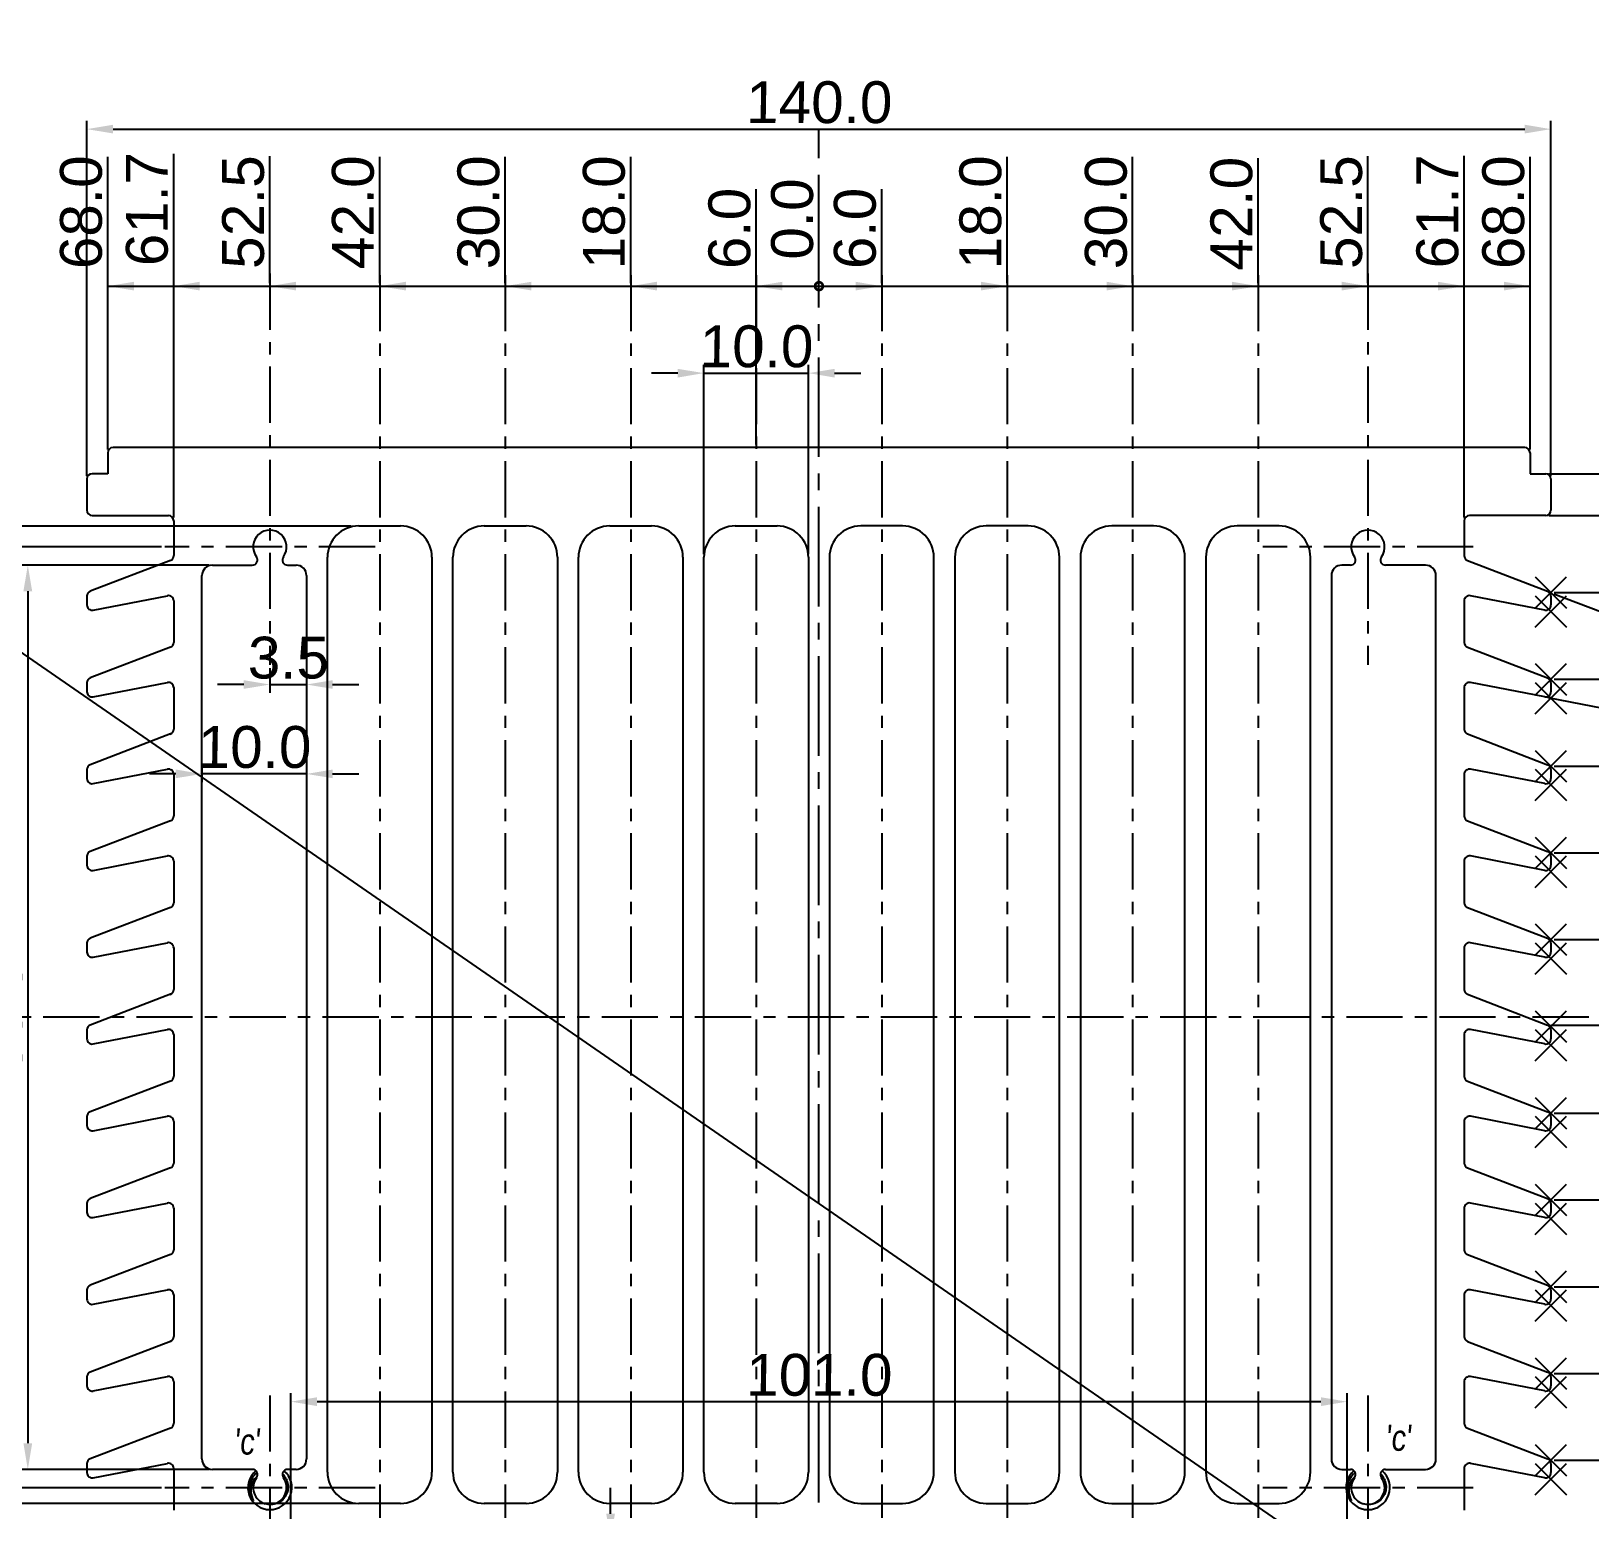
# Model space of a CAD drawing. Extents: x -425 to 6552, y -3049 to 3105.
# Drawn here: x 82.9 to 231.9, y -2956.6 to -2815.1 of the extents above; entities that cross this region are included whole.
import ezdxf
from ezdxf.enums import TextEntityAlignment as Align

# ---------------------------------------------------------------- set-up
doc = ezdxf.new("R2010")
doc.units = 0
doc.header["$PDMODE"] = 3
doc.header["$PDSIZE"] = 1.5
doc.linetypes.add('CENTER', pattern=[17.8, 10.75, -2.35, 2.35, -2.35])
doc.linetypes.add('CENTER2', pattern=[28.575, 19.05, -3.175, 3.175, -3.175])
doc.layers.get('0').update_dxf_attribs({"linetype": 'CONTINUOUS'})
doc.layers.get('DEFPOINTS').update_dxf_attribs({"linetype": 'CONTINUOUS'})
for name, color, linetype in [('3', 112, 'CENTER'), ('CV', 6, 'CONTINUOUS'), ('DIM', 1, 'CONTINUOUS')]:
    doc.layers.add(name, color=color, linetype=linetype)
doc.styles.add('OMI-1', font='arial.ttf', dxfattribs={"oblique": 1})
doc.dimstyles.new('1', dxfattribs={"dimtxt": 4, "dimasz": 2.5, "dimexe": 0.8, "dimexo": 0.3, "dimgap": 0.5, "dimtad": 1, "dimtoh": 1, "dimdec": 1, "dimzin": 0, "dimtxsty": 'OMI-1', "dimcen": 0, "dimclrd": 256, "dimclre": 256, "dimclrt": 256, "dimazin": 3, "dimtfac": 0.8, "dimtdec": 1, "dimtix": 1, "dimtmove": 0, "dimatfit": 3, "dimtolj": 1, "dimtzin": 0})

# ---------------------------------------------------------------- blocks, each defined once
blk = doc.blocks.new('*D6872')
at = {"layer": 'DEFPOINTS', "color": 0}
for p in [(158.21, -2837.42), (158.21, -2838.62), (158.21, -2963.41)]:
    blk.add_point(p, dxfattribs=at)
at = {"layer": 'DIM'}
blk.add_line((158.21, -2838.32), (158.21, -2829.35), dxfattribs=at)
at = {"layer": 'DIM', "insert": (155.67, -2833.13), "char_height": 4, "attachment_point": 5, "rotation": 90, "style": 'OMI-1'}
blk.add_mtext('\\A1;0.0', dxfattribs=at)
blk = doc.blocks.new('*D6898')
at = {"layer": 'DEFPOINTS', "color": 0}
for p in [(228.21, -2824.5), (88.21, -2857.96), (228.21, -2857.96)]:
    blk.add_point(p, dxfattribs=at)
at = {"layer": 'DIM'}
for p, q in [((88.21, -2857.66), (88.21, -2823.7)), ((228.21, -2857.66), (228.21, -2823.7)), ((90.71, -2824.5), (225.71, -2824.5))]:
    blk.add_line(p, q, dxfattribs=at)
for points in [[(90.71, -2824.08), (90.71, -2824.91), (88.21, -2824.5)], [(225.71, -2824.91), (225.71, -2824.08), (228.21, -2824.5)]]:
    blk.add_solid(points, dxfattribs=at)
at = {"layer": 'DIM', "insert": (158.21, -2821.95), "char_height": 4, "attachment_point": 5, "style": 'OMI-1'}
blk.add_mtext('\\A1;140.0', dxfattribs=at)
blk = doc.blocks.new('*D6901')
at = {"layer": 'DEFPOINTS', "color": 0}
for p in [(228.21, -2960.13), (265.82, -2960.13), (158.21, -2965.46)]:
    blk.add_point(p, dxfattribs=at)
at = {"layer": 'DIM'}
blk.add_line((228.51, -2960.13), (273.91, -2960.13), dxfattribs=at)
at = {"layer": 'DIM', "insert": (270.12, -2957.58), "char_height": 4, "attachment_point": 5, "style": 'OMI-1'}
blk.add_mtext('\\A1;5.3', dxfattribs=at)
blk = doc.blocks.new('*D6902')
at = {"layer": 'DEFPOINTS', "color": 0}
for p in [(228.21, -2951.83), (265.82, -2951.83), (158.21, -2965.46)]:
    blk.add_point(p, dxfattribs=at)
at = {"layer": 'DIM'}
blk.add_line((228.51, -2951.83), (277.01, -2951.83), dxfattribs=at)
at = {"layer": 'DIM', "insert": (271.67, -2949.28), "char_height": 4, "attachment_point": 5, "style": 'OMI-1'}
blk.add_mtext('\\A1;13.6', dxfattribs=at)
blk = doc.blocks.new('*D6903')
at = {"layer": 'DEFPOINTS', "color": 0}
for p in [(228.21, -2943.53), (265.82, -2943.53), (158.21, -2965.46)]:
    blk.add_point(p, dxfattribs=at)
at = {"layer": 'DIM'}
blk.add_line((228.51, -2943.53), (277.03, -2943.53), dxfattribs=at)
at = {"layer": 'DIM', "insert": (271.67, -2940.99), "char_height": 4, "attachment_point": 5, "style": 'OMI-1'}
blk.add_mtext('\\A1;21.9', dxfattribs=at)
blk = doc.blocks.new('*D6904')
at = {"layer": 'DEFPOINTS', "color": 0}
for p in [(228.21, -2935.23), (265.82, -2935.23), (158.21, -2965.46)]:
    blk.add_point(p, dxfattribs=at)
at = {"layer": 'DIM'}
blk.add_line((228.51, -2935.23), (276.98, -2935.23), dxfattribs=at)
at = {"layer": 'DIM', "insert": (271.65, -2932.68), "char_height": 4, "attachment_point": 5, "style": 'OMI-1'}
blk.add_mtext('\\A1;30.2', dxfattribs=at)
blk = doc.blocks.new('*D6905')
at = {"layer": 'DEFPOINTS', "color": 0}
for p in [(228.21, -2926.93), (265.82, -2926.93), (158.21, -2965.46)]:
    blk.add_point(p, dxfattribs=at)
at = {"layer": 'DIM'}
blk.add_line((228.51, -2926.93), (277.05, -2926.93), dxfattribs=at)
at = {"layer": 'DIM', "insert": (271.69, -2924.38), "char_height": 4, "attachment_point": 5, "style": 'OMI-1'}
blk.add_mtext('\\A1;38.5', dxfattribs=at)
blk = doc.blocks.new('*D6906')
at = {"layer": 'DEFPOINTS', "color": 0}
for p in [(228.21, -2918.63), (265.82, -2918.63), (158.21, -2965.46)]:
    blk.add_point(p, dxfattribs=at)
at = {"layer": 'DIM'}
blk.add_line((228.51, -2918.63), (277.03, -2918.63), dxfattribs=at)
at = {"layer": 'DIM', "insert": (271.67, -2916.09), "char_height": 4, "attachment_point": 5, "style": 'OMI-1'}
blk.add_mtext('\\A1;46.8', dxfattribs=at)
blk = doc.blocks.new('*D6907')
at = {"layer": 'DEFPOINTS', "color": 0}
for p in [(227.89, -2910.2), (265.82, -2910.2), (158.21, -2965.46)]:
    blk.add_point(p, dxfattribs=at)
at = {"layer": 'DIM'}
blk.add_line((228.19, -2910.2), (277.02, -2910.2), dxfattribs=at)
at = {"layer": 'DIM', "insert": (271.67, -2907.66), "char_height": 4, "attachment_point": 5, "style": 'OMI-1'}
blk.add_mtext('\\A1;55.3', dxfattribs=at)
blk = doc.blocks.new('*D6908')
at = {"layer": 'DEFPOINTS', "color": 0}
for p in [(228.21, -2902.03), (265.82, -2902.03), (158.21, -2965.46)]:
    blk.add_point(p, dxfattribs=at)
at = {"layer": 'DIM'}
blk.add_line((228.51, -2902.03), (277, -2902.03), dxfattribs=at)
at = {"layer": 'DIM', "insert": (271.66, -2899.48), "char_height": 4, "attachment_point": 5, "style": 'OMI-1'}
blk.add_mtext('\\A1;63.4', dxfattribs=at)
blk = doc.blocks.new('*D6909')
at = {"layer": 'DEFPOINTS', "color": 0}
for p in [(265.82, -2892.86), (228.21, -2893.73), (158.21, -2965.46)]:
    blk.add_point(p, dxfattribs=at)
at = {"layer": 'DIM'}
for p, q in [((255.82, -2893.73), (260.82, -2892.86)), ((260.82, -2892.86), (277.02, -2892.86)), ((228.51, -2893.73), (255.82, -2893.73))]:
    blk.add_line(p, q, dxfattribs=at)
at = {"layer": 'DIM', "insert": (271.67, -2890.35), "char_height": 4, "attachment_point": 5, "style": 'OMI-1'}
blk.add_mtext('\\A1;71.7', dxfattribs=at)
blk = doc.blocks.new('*D6910')
at = {"layer": 'DEFPOINTS', "color": 0}
for p in [(228.21, -2885.43), (265.82, -2885.43), (158.21, -2965.46)]:
    blk.add_point(p, dxfattribs=at)
at = {"layer": 'DIM'}
blk.add_line((228.51, -2885.43), (277, -2885.43), dxfattribs=at)
at = {"layer": 'DIM', "insert": (271.66, -2882.89), "char_height": 4, "attachment_point": 5, "style": 'OMI-1'}
blk.add_mtext('\\A1;80.0', dxfattribs=at)
blk = doc.blocks.new('*D6913')
at = {"layer": 'DEFPOINTS', "color": 0}
for p in [(227.71, -2861.46), (265.82, -2861.46), (158.21, -2965.46)]:
    blk.add_point(p, dxfattribs=at)
at = {"layer": 'DIM'}
blk.add_line((228.01, -2861.46), (280.11, -2861.46), dxfattribs=at)
at = {"layer": 'DIM', "insert": (273.22, -2858.92), "char_height": 4, "attachment_point": 5, "style": 'OMI-1'}
blk.add_mtext('\\A1;104.0', dxfattribs=at)
blk = doc.blocks.new('*D6914')
at = {"layer": 'DEFPOINTS', "color": 0}
for p in [(265.82, -2854.89), (227.71, -2857.46), (158.21, -2965.46)]:
    blk.add_point(p, dxfattribs=at)
at = {"layer": 'DIM'}
for p, q in [((255.82, -2857.46), (260.82, -2854.89)), ((260.82, -2854.89), (280.11, -2854.89)), ((228.01, -2857.46), (255.82, -2857.46))]:
    blk.add_line(p, q, dxfattribs=at)
at = {"layer": 'DIM', "insert": (273.22, -2852.35), "char_height": 4, "attachment_point": 5, "style": 'OMI-1'}
blk.add_mtext('\\A1;108.0', dxfattribs=at)
blk = doc.blocks.new('*D6915')
at = {"layer": 'DEFPOINTS', "color": 0}
for p in [(164.21, -2838.32), (164.21, -2839.52), (158.21, -2965.46)]:
    blk.add_point(p, dxfattribs=at)
at = {"layer": 'DIM'}
blk.add_line((164.21, -2839.22), (164.21, -2830.25), dxfattribs=at)
at = {"layer": 'DIM', "insert": (161.67, -2834.03), "char_height": 4, "attachment_point": 5, "rotation": 90, "style": 'OMI-1'}
blk.add_mtext('\\A1;6.0', dxfattribs=at)
blk = doc.blocks.new('*D6916')
at = {"layer": 'DEFPOINTS', "color": 0}
for p in [(176.21, -2838.32), (176.21, -2839.52), (158.21, -2965.46)]:
    blk.add_point(p, dxfattribs=at)
at = {"layer": 'DIM'}
blk.add_line((176.21, -2839.22), (176.21, -2827.14), dxfattribs=at)
at = {"layer": 'DIM', "insert": (173.67, -2832.48), "char_height": 4, "attachment_point": 5, "rotation": 90, "style": 'OMI-1'}
blk.add_mtext('\\A1;18.0', dxfattribs=at)
blk = doc.blocks.new('*D6917')
at = {"layer": 'DEFPOINTS', "color": 0}
for p in [(188.21, -2838.32), (188.21, -2839.52), (158.21, -2965.46)]:
    blk.add_point(p, dxfattribs=at)
at = {"layer": 'DIM'}
blk.add_line((188.21, -2839.22), (188.21, -2827.14), dxfattribs=at)
at = {"layer": 'DIM', "insert": (185.67, -2832.48), "char_height": 4, "attachment_point": 5, "rotation": 90, "style": 'OMI-1'}
blk.add_mtext('\\A1;30.0', dxfattribs=at)
blk = doc.blocks.new('*D6918')
at = {"layer": 'DEFPOINTS', "color": 0}
for p in [(200.21, -2838.46), (200.21, -2839.52), (158.21, -2965.46)]:
    blk.add_point(p, dxfattribs=at)
at = {"layer": 'DIM'}
blk.add_line((200.21, -2839.22), (200.21, -2827.28), dxfattribs=at)
at = {"layer": 'DIM', "insert": (197.67, -2832.62), "char_height": 4, "attachment_point": 5, "rotation": 90, "style": 'OMI-1'}
blk.add_mtext('\\A1;42.0', dxfattribs=at)
blk = doc.blocks.new('*D6919')
at = {"layer": 'DEFPOINTS', "color": 0}
for p in [(210.71, -2838.32), (210.71, -2839.52), (158.21, -2965.46)]:
    blk.add_point(p, dxfattribs=at)
at = {"layer": 'DIM'}
blk.add_line((210.71, -2839.22), (210.71, -2827.09), dxfattribs=at)
at = {"layer": 'DIM', "insert": (208.17, -2832.46), "char_height": 4, "attachment_point": 5, "rotation": 90, "style": 'OMI-1'}
blk.add_mtext('\\A1;52.5', dxfattribs=at)
blk = doc.blocks.new('*D6920')
at = {"layer": 'DEFPOINTS', "color": 0}
for p in [(226.21, -2838.32), (226.21, -2855.46), (158.21, -2965.46)]:
    blk.add_point(p, dxfattribs=at)
at = {"layer": 'DIM'}
blk.add_line((226.21, -2855.16), (226.21, -2827.14), dxfattribs=at)
at = {"layer": 'DIM', "insert": (223.67, -2832.48), "char_height": 4, "attachment_point": 5, "rotation": 90, "style": 'OMI-1'}
blk.add_mtext('\\A1;68.0', dxfattribs=at)
blk = doc.blocks.new('*D6921')
at = {"layer": 'DEFPOINTS', "color": 0}
for p in [(152.21, -2838.32), (152.21, -2854.96), (158.21, -2965.46)]:
    blk.add_point(p, dxfattribs=at)
at = {"layer": 'DIM'}
blk.add_line((152.21, -2854.66), (152.21, -2830.25), dxfattribs=at)
at = {"layer": 'DIM', "insert": (149.67, -2834.03), "char_height": 4, "attachment_point": 5, "rotation": 90, "style": 'OMI-1'}
blk.add_mtext('\\A1;6.0', dxfattribs=at)
blk = doc.blocks.new('*D6922')
at = {"layer": 'DEFPOINTS', "color": 0}
for p in [(140.21, -2838.32), (140.21, -2839.52), (158.21, -2965.46)]:
    blk.add_point(p, dxfattribs=at)
at = {"layer": 'DIM'}
blk.add_line((140.21, -2839.22), (140.21, -2827.14), dxfattribs=at)
at = {"layer": 'DIM', "insert": (137.67, -2832.48), "char_height": 4, "attachment_point": 5, "rotation": 90, "style": 'OMI-1'}
blk.add_mtext('\\A1;18.0', dxfattribs=at)
blk = doc.blocks.new('*D6923')
at = {"layer": 'DEFPOINTS', "color": 0}
for p in [(128.21, -2838.32), (128.21, -2839.52), (158.21, -2965.46)]:
    blk.add_point(p, dxfattribs=at)
at = {"layer": 'DIM'}
blk.add_line((128.21, -2839.22), (128.21, -2827.14), dxfattribs=at)
at = {"layer": 'DIM', "insert": (125.67, -2832.48), "char_height": 4, "attachment_point": 5, "rotation": 90, "style": 'OMI-1'}
blk.add_mtext('\\A1;30.0', dxfattribs=at)
blk = doc.blocks.new('*D6924')
at = {"layer": 'DEFPOINTS', "color": 0}
for p in [(116.21, -2838.32), (116.21, -2839.52), (158.21, -2965.46)]:
    blk.add_point(p, dxfattribs=at)
at = {"layer": 'DIM'}
blk.add_line((116.21, -2839.22), (116.21, -2827.14), dxfattribs=at)
at = {"layer": 'DIM', "insert": (113.67, -2832.48), "char_height": 4, "attachment_point": 5, "rotation": 90, "style": 'OMI-1'}
blk.add_mtext('\\A1;42.0', dxfattribs=at)
blk = doc.blocks.new('*D6925')
at = {"layer": 'DEFPOINTS', "color": 0}
for p in [(105.71, -2838.32), (105.71, -2839.52), (158.21, -2965.46)]:
    blk.add_point(p, dxfattribs=at)
at = {"layer": 'DIM'}
blk.add_line((105.71, -2839.22), (105.71, -2827.09), dxfattribs=at)
at = {"layer": 'DIM', "insert": (103.17, -2832.46), "char_height": 4, "attachment_point": 5, "rotation": 90, "style": 'OMI-1'}
blk.add_mtext('\\A1;52.5', dxfattribs=at)
blk = doc.blocks.new('*D6926')
at = {"layer": 'DEFPOINTS', "color": 0}
for p in [(90.21, -2838.32), (90.21, -2855.46), (158.21, -2965.46)]:
    blk.add_point(p, dxfattribs=at)
at = {"layer": 'DIM'}
blk.add_line((90.21, -2855.16), (90.21, -2827.14), dxfattribs=at)
at = {"layer": 'DIM', "insert": (87.67, -2832.48), "char_height": 4, "attachment_point": 5, "rotation": 90, "style": 'OMI-1'}
blk.add_mtext('\\A1;68.0', dxfattribs=at)
blk = doc.blocks.new('*D6927')
at = {"layer": 'DEFPOINTS', "color": 0}
for p in [(220.23, -2865.76), (227.89, -2868.7), (228.51, -2868.83), (277.01, -2868.83), (244.07, -2872.78)]:
    blk.add_point(p, dxfattribs=at)
at = {"layer": 'DIM'}
blk.add_line((228.49, -2868.94), (244.21, -2874.97), dxfattribs=at)
blk.add_arc((228.21, -2868.83), 16.34, 347.7751, 351.2249, dxfattribs=at)
for points in [[(244.78, -2871.35), (243.95, -2871.29), (244.55, -2868.83)], [(243.78, -2872.17), (244.58, -2872.41), (243.47, -2874.68)]]:
    blk.add_solid(points, dxfattribs=at)
at = {"layer": 'DIM', "insert": (241.79, -2871.34), "char_height": 4, "attachment_point": 5, "rotation": 79.5, "style": 'OMI-1'}
blk.add_mtext('\\A1;21%%d', dxfattribs=at)
blk = doc.blocks.new('*D6928')
at = {"layer": 'DEFPOINTS', "color": 0}
for p in [(220.51, -2877.43), (228.51, -2877.13), (277.02, -2877.13), (227.62, -2878.81), (250.91, -2881.24)]:
    blk.add_point(p, dxfattribs=at)
at = {"layer": 'DIM'}
blk.add_line((227.91, -2878.87), (251.37, -2883.43), dxfattribs=at)
blk.add_arc((218.96, -2877.13), 32.22, 353.4474, 355.5526, dxfattribs=at)
for points in [[(251.49, -2879.64), (250.66, -2879.61), (251.17, -2877.13)], [(250.55, -2880.74), (251.37, -2880.87), (250.58, -2883.27)]]:
    blk.add_solid(points, dxfattribs=at)
at = {"layer": 'DIM', "insert": (248.5, -2879.97), "char_height": 4, "attachment_point": 5, "rotation": 84.5, "style": 'OMI-1'}
blk.add_mtext('\\A1;11%%d', dxfattribs=at)
blk = doc.blocks.new('*D6929')
at = {"layer": 'DEFPOINTS', "color": 0}
for p in [(157.21, -2847.84), (147.21, -2865.46), (157.21, -2865.46)]:
    blk.add_point(p, dxfattribs=at)
at = {"layer": 'DIM'}
for p, q in [((144.71, -2847.84), (142.21, -2847.84)), ((147.21, -2865.16), (147.21, -2847.04)), ((147.21, -2847.84), (157.21, -2847.84)), ((157.21, -2865.16), (157.21, -2847.04)), ((159.71, -2847.84), (162.21, -2847.84))]:
    blk.add_line(p, q, dxfattribs=at)
for points in [[(144.71, -2848.26), (144.71, -2847.43), (147.21, -2847.84)], [(159.71, -2847.43), (159.71, -2848.26), (157.21, -2847.84)]]:
    blk.add_solid(points, dxfattribs=at)
at = {"layer": 'DIM', "insert": (152.21, -2845.3), "char_height": 4, "attachment_point": 5, "style": 'OMI-1'}
blk.add_mtext('\\A1;10.0', dxfattribs=at)
blk = doc.blocks.new('*D6930')
at = {"layer": 'DEFPOINTS', "color": 0}
for p in [(95.65, -2864.46), (75.04, -2954.46), (95.65, -2954.46)]:
    blk.add_point(p, dxfattribs=at)
at = {"layer": 'DIM'}
for p, q in [((95.35, -2864.46), (74.24, -2864.46)), ((75.04, -2866.96), (75.04, -2951.96)), ((95.35, -2954.46), (74.24, -2954.46))]:
    blk.add_line(p, q, dxfattribs=at)
for points in [[(75.46, -2866.96), (74.62, -2866.96), (75.04, -2864.46)], [(74.62, -2951.96), (75.46, -2951.96), (75.04, -2954.46)]]:
    blk.add_solid(points, dxfattribs=at)
at = {"layer": 'DIM', "insert": (72.5, -2909.46), "char_height": 4, "attachment_point": 5, "rotation": 90, "style": 'OMI-1'}
blk.add_mtext('\\A1;90.0', dxfattribs=at)
blk = doc.blocks.new('*D6931')
at = {"layer": 'DEFPOINTS', "color": 0}
for p in [(100.21, -2866.21), (82.56, -2952.71), (100.21, -2952.71)]:
    blk.add_point(p, dxfattribs=at)
at = {"layer": 'DIM'}
for p, q in [((99.91, -2866.21), (81.76, -2866.21)), ((82.56, -2868.71), (82.56, -2950.21)), ((99.91, -2952.71), (81.76, -2952.71))]:
    blk.add_line(p, q, dxfattribs=at)
for points in [[(82.98, -2868.71), (82.14, -2868.71), (82.56, -2866.21)], [(82.14, -2950.21), (82.98, -2950.21), (82.56, -2952.71)]]:
    blk.add_solid(points, dxfattribs=at)
at = {"layer": 'DIM', "insert": (80.02, -2909.46), "char_height": 4, "attachment_point": 5, "rotation": 90, "style": 'OMI-1'}
blk.add_mtext('\\A1;86.5', dxfattribs=at)
blk = doc.blocks.new('*D6932')
at = {"layer": 'DEFPOINTS', "color": 0}
for p in [(113.78, -2862.49), (67.51, -2955.96), (114.21, -2955.96)]:
    blk.add_point(p, dxfattribs=at)
at = {"layer": 'DIM'}
for p, q in [((113.48, -2862.49), (66.71, -2862.49)), ((67.51, -2864.99), (67.51, -2953.46)), ((113.91, -2955.96), (66.71, -2955.96))]:
    blk.add_line(p, q, dxfattribs=at)
for points in [[(67.92, -2864.99), (67.09, -2864.99), (67.51, -2862.49)], [(67.09, -2953.46), (67.92, -2953.46), (67.51, -2955.96)]]:
    blk.add_solid(points, dxfattribs=at)
at = {"layer": 'DIM', "insert": (64.96, -2909.22), "char_height": 4, "attachment_point": 5, "rotation": 90, "style": 'OMI-1'}
blk.add_mtext('\\A1;93.5', dxfattribs=at)
blk = doc.blocks.new('*D6933')
at = {"layer": 'DEFPOINTS', "color": 0}
for p in [(96.51, -2838.05), (96.51, -2861.96), (158.21, -2965.46)]:
    blk.add_point(p, dxfattribs=at)
at = {"layer": 'DIM'}
blk.add_line((96.51, -2861.66), (96.51, -2826.86), dxfattribs=at)
at = {"layer": 'DIM', "insert": (93.97, -2832.2), "char_height": 4, "attachment_point": 5, "rotation": 90, "style": 'OMI-1'}
blk.add_mtext('\\A1;61.7', dxfattribs=at)
blk = doc.blocks.new('*D6934')
at = {"layer": 'DEFPOINTS', "color": 0}
for p in [(219.91, -2838.26), (219.91, -2861.96), (158.21, -2965.46)]:
    blk.add_point(p, dxfattribs=at)
at = {"layer": 'DIM'}
blk.add_line((219.91, -2861.66), (219.91, -2827.06), dxfattribs=at)
at = {"layer": 'DIM', "insert": (217.37, -2832.41), "char_height": 4, "attachment_point": 5, "rotation": 90, "style": 'OMI-1'}
blk.add_mtext('\\A1;61.7', dxfattribs=at)
blk = doc.blocks.new('*D6935')
at = {"layer": 'DEFPOINTS', "color": 0}
for p in [(105.71, -2875.76), (109.21, -2877.63), (109.21, -2877.63)]:
    blk.add_point(p, dxfattribs=at)
at = {"layer": 'DIM'}
for p, q in [((105.71, -2876.06), (105.71, -2878.43)), ((103.21, -2877.63), (100.71, -2877.63)), ((105.71, -2877.63), (109.21, -2877.63)), ((109.21, -2877.93), (109.21, -2878.43)), ((111.71, -2877.63), (114.21, -2877.63))]:
    blk.add_line(p, q, dxfattribs=at)
for points in [[(103.21, -2878.04), (103.21, -2877.21), (105.71, -2877.63)], [(111.71, -2877.21), (111.71, -2878.04), (109.21, -2877.63)]]:
    blk.add_solid(points, dxfattribs=at)
at = {"layer": 'DIM', "insert": (107.46, -2875.08), "char_height": 4, "attachment_point": 5, "style": 'OMI-1'}
blk.add_mtext('\\A1;3.5', dxfattribs=at)
blk = doc.blocks.new('*D6936')
at = {"layer": 'DEFPOINTS', "color": 0}
for p in [(99.21, -2884.92), (109.21, -2884.92), (99.21, -2886.18)]:
    blk.add_point(p, dxfattribs=at)
at = {"layer": 'DIM'}
for p, q in [((99.21, -2885.22), (99.21, -2886.98)), ((109.21, -2885.22), (109.21, -2886.98)), ((96.71, -2886.18), (94.21, -2886.18)), ((109.21, -2886.18), (99.21, -2886.18)), ((111.71, -2886.18), (114.21, -2886.18))]:
    blk.add_line(p, q, dxfattribs=at)
for points in [[(96.71, -2886.59), (96.71, -2885.76), (99.21, -2886.18)], [(111.71, -2885.76), (111.71, -2886.59), (109.21, -2886.18)]]:
    blk.add_solid(points, dxfattribs=at)
at = {"layer": 'DIM', "insert": (104.21, -2883.63), "char_height": 4, "attachment_point": 5, "style": 'OMI-1'}
blk.add_mtext('\\A1;10.0', dxfattribs=at)
blk = doc.blocks.new('*D6939')
at = {"layer": 'DEFPOINTS', "color": 0}
for p in [(208.71, -2946.23), (107.72, -2959.87), (208.71, -2960.81)]:
    blk.add_point(p, dxfattribs=at)
at = {"layer": 'DIM'}
for p, q in [((107.72, -2959.57), (107.72, -2945.43)), ((110.22, -2946.23), (206.21, -2946.23)), ((208.71, -2960.51), (208.71, -2945.43))]:
    blk.add_line(p, q, dxfattribs=at)
for points in [[(110.22, -2945.81), (110.22, -2946.65), (107.72, -2946.23)], [(206.21, -2946.65), (206.21, -2945.81), (208.71, -2946.23)]]:
    blk.add_solid(points, dxfattribs=at)
at = {"layer": 'DIM', "insert": (158.22, -2943.69), "char_height": 4, "attachment_point": 5, "style": 'OMI-1'}
blk.add_mtext('\\A1;101.0', dxfattribs=at)
blk = doc.blocks.new('*D6940')
at = {"layer": 'DEFPOINTS', "color": 0}
for p in [(137.84, -2959.46), (137.84, -2965.46), (138.29, -2965.46)]:
    blk.add_point(p, dxfattribs=at)
at = {"layer": 'DIM'}
for p, q in [((138.29, -2956.96), (138.29, -2954.46)), ((138.14, -2959.46), (139.09, -2959.46)), ((138.29, -2959.46), (138.29, -2965.46)), ((138.14, -2965.46), (139.09, -2965.46)), ((138.29, -2967.96), (138.29, -2970.46))]:
    blk.add_line(p, q, dxfattribs=at)
for points in [[(137.87, -2956.96), (138.7, -2956.96), (138.29, -2959.46)], [(138.7, -2967.96), (137.87, -2967.96), (138.29, -2965.46)]]:
    blk.add_solid(points, dxfattribs=at)
at = {"layer": 'DIM', "insert": (135.74, -2962.46), "char_height": 4, "attachment_point": 5, "rotation": 90, "style": 'OMI-1'}
blk.add_mtext('\\A1;6.0', dxfattribs=at)

msp = doc.modelspace()

# ---------------------------------------------------------------- linework, layer by layer
at = {"color": 7, "linetype": 'CONTINUOUS'}
for p, q in [((90.21, -2855.46), (90.21, -2857.46)), ((225.71, -2854.96), (90.71, -2854.96)), ((226.21, -2855.46), (226.21, -2857.46)), ((88.21, -2857.96), (88.21, -2860.96)), ((90.21, -2857.46), (88.71, -2857.46)), ((226.21, -2857.46), (227.71, -2857.46)), ((228.21, -2857.96), (228.21, -2860.96)), ((88.71, -2861.46), (96.01, -2861.46)), ((227.71, -2861.46), (220.41, -2861.46)), ((96.51, -2861.96), (96.51, -2865.3)), ((114.21, -2862.46), (118.21, -2862.46)), ((126.21, -2862.46), (130.21, -2862.46)), ((138.21, -2862.46), (142.21, -2862.46)), ((150.21, -2862.46), (154.21, -2862.46)), ((166.21, -2862.46), (162.21, -2862.46)), ((178.21, -2862.46), (174.21, -2862.46)), ((190.21, -2862.46), (186.21, -2862.46)), ((202.21, -2862.46), (198.21, -2862.46)), ((219.91, -2861.96), (219.91, -2865.3)), ((96.19, -2865.76), (88.53, -2868.7)), ((111.21, -2952.96), (111.21, -2865.46)), ((121.21, -2865.46), (121.21, -2952.96)), ((123.21, -2952.96), (123.21, -2865.46)), ((133.21, -2865.46), (133.21, -2952.96)), ((135.21, -2952.96), (135.21, -2865.46)), ((145.21, -2865.46), (145.21, -2952.96)), ((147.21, -2952.96), (147.21, -2865.46)), ((157.21, -2865.46), (157.21, -2952.96)), ((159.21, -2865.46), (159.21, -2952.96)), ((169.21, -2952.96), (169.21, -2865.46)), ((171.21, -2865.46), (171.21, -2952.96)), ((181.21, -2952.96), (181.21, -2865.46)), ((183.21, -2865.46), (183.21, -2952.96)), ((193.21, -2952.96), (193.21, -2865.46)), ((195.21, -2865.46), (195.21, -2952.96)), ((205.21, -2952.96), (205.21, -2865.46)), ((220.23, -2865.76), (227.89, -2868.7)), ((99.21, -2951.71), (99.21, -2867.21)), ((100.21, -2866.21), (104.03, -2866.21)), ((107.4, -2866.21), (108.21, -2866.21)), ((109.21, -2867.21), (109.21, -2951.71)), ((207.21, -2867.21), (207.21, -2951.71)), ((209.03, -2866.21), (208.21, -2866.21)), ((216.21, -2866.21), (212.4, -2866.21)), ((217.21, -2951.71), (217.21, -2867.21)), ((88.21, -2869.17), (88.21, -2870.02)), ((88.81, -2870.51), (95.92, -2869.13)), ((96.51, -2869.62), (96.51, -2873.6)), ((219.91, -2869.62), (219.91, -2873.6)), ((227.62, -2870.51), (220.51, -2869.13)), ((228.21, -2869.17), (228.21, -2870.02)), ((96.19, -2874.06), (88.53, -2877)), ((220.23, -2874.06), (227.89, -2877)), ((88.21, -2877.47), (88.21, -2878.32)), ((88.81, -2878.81), (95.92, -2877.43)), ((96.51, -2877.92), (96.51, -2881.9)), ((219.91, -2877.92), (219.91, -2881.9)), ((227.62, -2878.81), (220.51, -2877.43)), ((228.21, -2877.47), (228.21, -2878.32)), ((96.19, -2882.36), (88.53, -2885.3)), ((220.23, -2882.36), (227.89, -2885.3)), ((88.21, -2885.77), (88.21, -2886.62)), ((88.81, -2887.11), (95.92, -2885.73)), ((96.51, -2886.22), (96.51, -2890.2)), ((219.91, -2886.22), (219.91, -2890.2)), ((227.62, -2887.11), (220.51, -2885.73)), ((228.21, -2885.77), (228.21, -2886.62)), ((96.19, -2890.66), (88.53, -2893.6)), ((220.23, -2890.66), (227.89, -2893.6)), ((88.21, -2894.07), (88.21, -2894.92)), ((88.81, -2895.41), (95.92, -2894.03)), ((227.62, -2895.41), (220.51, -2894.03)), ((228.21, -2894.07), (228.21, -2894.92)), ((96.51, -2894.52), (96.51, -2898.5)), ((219.91, -2894.52), (219.91, -2898.5)), ((96.19, -2898.96), (88.53, -2901.9)), ((220.23, -2898.96), (227.89, -2901.9)), ((88.21, -2902.37), (88.21, -2903.22)), ((88.81, -2903.71), (95.92, -2902.33)), ((96.51, -2902.82), (96.51, -2906.8)), ((219.91, -2902.82), (219.91, -2906.8)), ((227.62, -2903.71), (220.51, -2902.33)), ((228.21, -2902.37), (228.21, -2903.22)), ((96.19, -2907.26), (88.53, -2910.2)), ((220.23, -2907.26), (227.89, -2910.2)), ((88.21, -2910.67), (88.21, -2911.52)), ((88.81, -2912.01), (95.92, -2910.63)), ((227.62, -2912.01), (220.51, -2910.63)), ((228.21, -2910.67), (228.21, -2911.52)), ((96.51, -2911.12), (96.51, -2915.1)), ((219.91, -2911.12), (219.91, -2915.1)), ((96.19, -2915.56), (88.53, -2918.5)), ((220.23, -2915.56), (227.89, -2918.5)), ((88.21, -2918.97), (88.21, -2919.82)), ((88.81, -2920.31), (95.92, -2918.93)), ((96.51, -2919.42), (96.51, -2923.4)), ((219.91, -2919.42), (219.91, -2923.4)), ((227.62, -2920.31), (220.51, -2918.93)), ((228.21, -2918.97), (228.21, -2919.82)), ((96.19, -2923.86), (88.53, -2926.8)), ((220.23, -2923.86), (227.89, -2926.8)), ((88.21, -2927.27), (88.21, -2928.12)), ((88.81, -2928.61), (95.92, -2927.23)), ((96.51, -2927.72), (96.51, -2931.7)), ((219.91, -2927.72), (219.91, -2931.7)), ((227.62, -2928.61), (220.51, -2927.23)), ((228.21, -2927.27), (228.21, -2928.12)), ((96.19, -2932.16), (88.53, -2935.1)), ((220.23, -2932.16), (227.89, -2935.1)), ((88.21, -2935.57), (88.21, -2936.42)), ((88.81, -2936.91), (95.92, -2935.53)), ((96.51, -2936.02), (96.51, -2940)), ((219.91, -2936.02), (219.91, -2940)), ((227.62, -2936.91), (220.51, -2935.53)), ((228.21, -2935.57), (228.21, -2936.42)), ((96.19, -2940.46), (88.53, -2943.4)), ((220.23, -2940.46), (227.89, -2943.4)), ((88.21, -2943.87), (88.21, -2944.72)), ((88.81, -2945.21), (95.92, -2943.83)), ((96.51, -2944.32), (96.51, -2948.3)), ((219.91, -2944.32), (219.91, -2948.3)), ((227.62, -2945.21), (220.51, -2943.83)), ((228.21, -2943.87), (228.21, -2944.72)), ((96.19, -2948.76), (88.53, -2951.7)), ((220.23, -2948.76), (227.89, -2951.7)), ((88.21, -2952.17), (88.21, -2953.02)), ((88.81, -2953.51), (95.92, -2952.13)), ((227.62, -2953.51), (220.51, -2952.13)), ((228.21, -2952.17), (228.21, -2953.02)), ((96.51, -2952.62), (96.51, -2956.6)), ((104.03, -2952.71), (100.21, -2952.71)), ((108.21, -2952.71), (107.4, -2952.71)), ((208.21, -2952.71), (209.03, -2952.71)), ((212.4, -2952.71), (216.21, -2952.71)), ((219.91, -2952.62), (219.91, -2956.6)), ((118.21, -2955.96), (114.21, -2955.96)), ((130.21, -2955.96), (126.21, -2955.96)), ((142.21, -2955.96), (138.21, -2955.96)), ((154.21, -2955.96), (150.21, -2955.96)), ((162.21, -2955.96), (166.21, -2955.96)), ((174.21, -2955.96), (178.21, -2955.96)), ((186.21, -2955.96), (190.21, -2955.96)), ((198.21, -2955.96), (202.21, -2955.96))]:
    msp.add_line(p, q, dxfattribs=at)
for centre, radius, start, end in [((90.71, -2855.46), 0.5, 90, 180), ((225.71, -2855.46), 0.5, 0, 90), ((88.71, -2857.96), 0.5, 90, 180), ((227.71, -2857.96), 0.5, 0, 90), ((88.71, -2860.96), 0.5, 180, 270), ((96.01, -2861.96), 0.5, 0, 90), ((220.41, -2861.96), 0.5, 90, 180), ((227.71, -2860.96), 0.5, 270, 0), ((105.71, -2864.46), 1.6, 323.4704, 216.5296), ((114.21, -2865.46), 3, 90, 180), ((118.21, -2865.46), 3, 0, 90), ((126.21, -2865.46), 3, 90, 180), ((130.21, -2865.46), 3, 0, 90), ((138.21, -2865.46), 3, 90, 180), ((142.21, -2865.46), 3, 0, 90), ((150.21, -2865.46), 3, 90, 180), ((154.21, -2865.46), 3, 0, 90), ((162.21, -2865.46), 3, 90, 180), ((166.21, -2865.46), 3, 0, 90), ((174.21, -2865.46), 3, 90, 180), ((178.21, -2865.46), 3, 0, 90), ((186.21, -2865.46), 3, 90, 180), ((190.21, -2865.46), 3, 0, 90), ((198.21, -2865.46), 3, 90, 180), ((202.21, -2865.46), 3, 0, 90), ((210.71, -2864.46), 1.6, 323.4704, 216.5296), ((96.01, -2865.3), 0.5, 291, 0), ((104.03, -2865.71), 0.5, 270, 36.5296), ((107.4, -2865.71), 0.5, 143.4704, 270), ((209.03, -2865.71), 0.5, 270, 36.5296), ((212.4, -2865.71), 0.5, 143.4704, 270), ((220.41, -2865.3), 0.5, 180, 249), ((100.21, -2867.21), 1, 90, 180), ((108.21, -2867.21), 1, 0, 90), ((208.21, -2867.21), 1, 90, 180), ((216.21, -2867.21), 1, 0, 90), ((88.71, -2869.17), 0.5, 111, 180), ((227.71, -2869.17), 0.5, 0, 69), ((88.71, -2870.02), 0.5, 180, 281), ((96.01, -2869.62), 0.5, 0, 101), ((220.41, -2869.62), 0.5, 79, 180), ((227.71, -2870.02), 0.5, 259, 0), ((96.01, -2873.6), 0.5, 291, 0), ((220.41, -2873.6), 0.5, 180, 249), ((88.71, -2877.47), 0.5, 111, 180), ((96.01, -2877.92), 0.5, 0, 101), ((220.41, -2877.92), 0.5, 79, 180), ((227.71, -2877.47), 0.5, 0, 69), ((88.71, -2878.32), 0.5, 180, 281), ((227.71, -2878.32), 0.5, 259, 0), ((96.01, -2881.9), 0.5, 291, 0), ((220.41, -2881.9), 0.5, 180, 249), ((88.71, -2885.77), 0.5, 111, 180), ((227.71, -2885.77), 0.5, 0, 69), ((88.71, -2886.62), 0.5, 180, 281), ((96.01, -2886.22), 0.5, 0, 101), ((220.41, -2886.22), 0.5, 79, 180), ((227.71, -2886.62), 0.5, 259, 0), ((96.01, -2890.2), 0.5, 291, 0), ((220.41, -2890.2), 0.5, 180, 249), ((88.71, -2894.07), 0.5, 111, 180), ((96.01, -2894.52), 0.5, 0, 101), ((220.41, -2894.52), 0.5, 79, 180), ((227.71, -2894.07), 0.5, 0, 69), ((88.71, -2894.92), 0.5, 180, 281), ((227.71, -2894.92), 0.5, 259, 0), ((96.01, -2898.5), 0.5, 291, 0), ((220.41, -2898.5), 0.5, 180, 249), ((88.71, -2902.37), 0.5, 111, 180), ((88.71, -2903.22), 0.5, 180, 281), ((96.01, -2902.82), 0.5, 0, 101), ((220.41, -2902.82), 0.5, 79, 180), ((227.71, -2903.22), 0.5, 259, 0), ((227.71, -2902.37), 0.5, 0, 69), ((96.01, -2906.8), 0.5, 291, 0), ((220.41, -2906.8), 0.5, 180, 249), ((88.71, -2910.67), 0.5, 111, 180), ((96.01, -2911.12), 0.5, 0, 101), ((220.41, -2911.12), 0.5, 79, 180), ((227.71, -2910.67), 0.5, 0, 69), ((88.71, -2911.52), 0.5, 180, 281), ((227.71, -2911.52), 0.5, 259, 0), ((96.01, -2915.1), 0.5, 291, 0), ((220.41, -2915.1), 0.5, 180, 249), ((88.71, -2918.97), 0.5, 111, 180), ((96.01, -2919.42), 0.5, 0, 101), ((220.41, -2919.42), 0.5, 79, 180), ((227.71, -2918.97), 0.5, 0, 69), ((88.71, -2919.82), 0.5, 180, 281), ((227.71, -2919.82), 0.5, 259, 0), ((96.01, -2923.4), 0.5, 291, 0), ((220.41, -2923.4), 0.5, 180, 249), ((88.71, -2927.27), 0.5, 111, 180), ((227.71, -2927.27), 0.5, 0, 69), ((88.71, -2928.12), 0.5, 180, 281), ((96.01, -2927.72), 0.5, 0, 101), ((220.41, -2927.72), 0.5, 79, 180), ((227.71, -2928.12), 0.5, 259, 0), ((96.01, -2931.7), 0.5, 291, 0), ((220.41, -2931.7), 0.5, 180, 249), ((88.71, -2935.57), 0.5, 111, 180), ((96.01, -2936.02), 0.5, 0, 101), ((220.41, -2936.02), 0.5, 79, 180), ((227.71, -2935.57), 0.5, 0, 69), ((88.71, -2936.42), 0.5, 180, 281), ((227.71, -2936.42), 0.5, 259, 0), ((96.01, -2940), 0.5, 291, 0), ((220.41, -2940), 0.5, 180, 249), ((88.71, -2943.87), 0.5, 111, 180), ((227.71, -2943.87), 0.5, 0, 69), ((88.71, -2944.72), 0.5, 180, 281), ((96.01, -2944.32), 0.5, 0, 101), ((220.41, -2944.32), 0.5, 79, 180), ((227.71, -2944.72), 0.5, 259, 0), ((96.01, -2948.3), 0.5, 291, 0), ((220.41, -2948.3), 0.5, 180, 249), ((88.71, -2952.17), 0.5, 111, 180), ((96.01, -2952.62), 0.5, 0, 101), ((100.21, -2951.71), 1, 180, 270), ((108.21, -2951.71), 1, 270, 0), ((208.21, -2951.71), 1, 180, 270), ((216.21, -2951.71), 1, 270, 0), ((220.41, -2952.62), 0.5, 79, 180), ((227.71, -2952.17), 0.5, 0, 69), ((88.71, -2953.02), 0.5, 180, 281), ((105.71, -2954.46), 2.1, 129.7961, 50.2039), ((105.68, -2954.52), 1.92, 134.1912, 169.6586), ((105.58, -2954.69), 1.71, 142.9204, 156.7955), ((104.03, -2953.21), 0.5, 323.4704, 90), ((105.71, -2954.46), 1.6, 143.4704, 254.0879), ((105.66, -2954.5), 1.89, 128.2546, 134.1746), ((105.71, -2954.46), 1.6, 276.7105, 36.5296), ((107.4, -2953.21), 0.5, 90, 216.5296), ((105.66, -2954.41), 1.79, 26.9927, 45.8269), ((114.21, -2952.96), 3, 180, 270), ((118.21, -2952.96), 3, 270, 0), ((126.21, -2952.96), 3, 180, 270), ((130.21, -2952.96), 3, 270, 0), ((138.21, -2952.96), 3, 180, 270), ((142.21, -2952.96), 3, 270, 0), ((150.21, -2952.96), 3, 180, 270), ((154.21, -2952.96), 3, 270, 0), ((162.21, -2952.96), 3, 180, 270), ((166.21, -2952.96), 3, 270, 0), ((174.21, -2952.96), 3, 180, 270), ((178.21, -2952.96), 3, 270, 0), ((186.21, -2952.96), 3, 180, 270), ((190.21, -2952.96), 3, 270, 0), ((198.21, -2952.96), 3, 180, 270), ((202.21, -2952.96), 3, 270, 0), ((210.71, -2954.46), 2.1, 129.7961, 50.2039), ((210.68, -2954.52), 1.92, 134.1912, 169.6586), ((210.58, -2954.69), 1.71, 142.9204, 156.7955), ((209.03, -2953.21), 0.5, 323.4704, 90), ((210.71, -2954.46), 1.6, 143.4704, 254.0879), ((210.66, -2954.5), 1.89, 128.2546, 134.1746), ((210.71, -2954.46), 1.6, 276.6348, 36.5296), ((212.4, -2953.21), 0.5, 90, 216.5296), ((210.66, -2954.41), 1.79, 26.9927, 45.8269), ((227.71, -2953.02), 0.5, 259, 0)]:
    msp.add_arc(centre, radius, start, end, dxfattribs=at)
for points, knots in [([(104.02, -2954.01), (103.9, -2954.28), (103.81, -2954.88), (104, -2955.46), (104.15, -2955.71)], [0, 0, 0, 0, 0.499297, 1, 1, 1, 1]), ([(209.02, -2954.01), (208.9, -2954.28), (208.81, -2954.88), (209, -2955.46), (209.15, -2955.71)], [0, 0, 0, 0, 0.499297, 1, 1, 1, 1]), ([(104.15, -2955.71), (103.99, -2955.49), (103.76, -2954.99), (103.74, -2954.44), (103.79, -2954.18)], [0, 0, 0, 0, 0.500125, 1, 1, 1, 1]), ([(107.41, -2954.73), (107.36, -2955), (107.11, -2955.53), (106.62, -2955.88), (106.36, -2955.97)], [0, 0, 0, 0, 0.50011, 1, 1, 1, 1]), ([(209.15, -2955.71), (208.99, -2955.49), (208.76, -2954.99), (208.74, -2954.44), (208.79, -2954.18)], [0, 0, 0, 0, 0.500125, 1, 1, 1, 1]), ([(212.41, -2954.73), (212.36, -2955), (212.11, -2955.53), (211.62, -2955.88), (211.36, -2955.97)], [0, 0, 0, 0, 0.50011, 1, 1, 1, 1]), ([(106.36, -2955.97), (106.19, -2956.04), (105.82, -2956.11), (105.45, -2956.06), (105.27, -2956)], [0, 0, 0, 0, 0.500056, 1, 1, 1, 1]), ([(211.36, -2955.97), (211.19, -2956.04), (210.82, -2956.11), (210.45, -2956.06), (210.27, -2956)], [0, 0, 0, 0, 0.500056, 1, 1, 1, 1])]:
    msp.add_open_spline(points, degree=3, knots=knots, dxfattribs=at)
for points in [[(104.5, -2953.37), (104.4, -2953.46), (104.3, -2953.55), (104.22, -2953.66)], [(107.26, -2953.6), (107.34, -2953.77), (107.4, -2953.96), (107.43, -2954.15)], [(209.5, -2953.37), (209.4, -2953.46), (209.3, -2953.55), (209.22, -2953.66)], [(212.26, -2953.6), (212.34, -2953.77), (212.4, -2953.96), (212.43, -2954.15)], [(107.43, -2954.15), (107.46, -2954.34), (107.45, -2954.54), (107.41, -2954.73)], [(212.43, -2954.15), (212.46, -2954.34), (212.45, -2954.54), (212.41, -2954.73)]]:
    msp.add_open_spline(points, degree=3, dxfattribs=at)
at = {"layer": '3', "linetype": 'CENTER2', "ltscale": 0.5}
msp.add_line((158.21, -2984.45), (158.21, -2824.5), dxfattribs=at)
at = {"layer": '3', "linetype": 'CENTER', "ltscale": 0.5}
for p, q in [((105.71, -2838.32), (105.71, -2875.76)), ((116.21, -2838.46), (116.21, -2957.35)), ((128.21, -2838.46), (128.21, -2957.35)), ((140.21, -2838.46), (140.21, -2957.35)), ((152.21, -2838.46), (152.21, -2957.35)), ((164.21, -2838.46), (164.21, -2957.35)), ((176.21, -2838.46), (176.21, -2957.35)), ((188.21, -2838.46), (188.21, -2957.35)), ((200.21, -2838.46), (200.21, -2957.35)), ((210.71, -2838.32), (210.71, -2875.76)), ((115.78, -2864.46), (95.65, -2864.46)), ((220.78, -2864.46), (200.65, -2864.46)), ((231.82, -2909.46), (57.56, -2909.46)), ((105.71, -2945.63), (105.71, -2965.76)), ((210.71, -2945.63), (210.71, -2965.76)), ((115.78, -2954.46), (95.65, -2954.46)), ((220.78, -2954.46), (200.65, -2954.46))]:
    msp.add_line(p, q, dxfattribs=at)
for p in [(228.21, -2868.83), (228.21, -2870.63), (228.21, -2877.13), (228.21, -2878.93), (228.21, -2885.43), (228.21, -2887.23), (228.21, -2893.73), (228.21, -2895.53), (228.21, -2902.03), (228.21, -2903.83), (228.21, -2910.33), (228.21, -2912.13), (228.21, -2918.63), (228.21, -2920.43), (228.21, -2926.93), (228.21, -2928.73), (228.21, -2935.23), (228.21, -2937.03), (228.21, -2943.53), (228.21, -2945.33), (228.21, -2951.83), (228.21, -2953.63)]:
    msp.add_point(p, dxfattribs=at)
at = {"layer": 'DIM'}
for p, q in [((-247.15, -2647.22), (302.85, -3027.22)), ((90.21, -2839.52), (226.21, -2839.52)), ((228.51, -2868.83), (277.01, -2868.83)), ((228.51, -2877.13), (277.02, -2877.13))]:
    msp.add_line(p, q, dxfattribs=at)
at = {"layer": 'DIM', "const_width": 0.25}
msp.add_lwpolyline([(157.84, -2839.52, 1), (158.59, -2839.52, 1)], format="xyb", close=True, dxfattribs=at)
at = {"layer": 'DIM'}
for points in [[(92.71, -2839.1), (92.71, -2839.93), (90.21, -2839.52)], [(99.01, -2839.1), (99.01, -2839.93), (96.51, -2839.52)], [(108.21, -2839.1), (108.21, -2839.93), (105.71, -2839.52)], [(118.71, -2839.1), (118.71, -2839.93), (116.21, -2839.52)], [(130.71, -2839.1), (130.71, -2839.93), (128.21, -2839.52)], [(142.71, -2839.1), (142.71, -2839.93), (140.21, -2839.52)], [(154.71, -2839.1), (154.71, -2839.93), (152.21, -2839.52)], [(161.71, -2839.93), (161.71, -2839.1), (164.21, -2839.52)], [(173.71, -2839.93), (173.71, -2839.1), (176.21, -2839.52)], [(185.71, -2839.93), (185.71, -2839.1), (188.21, -2839.52)], [(197.71, -2839.93), (197.71, -2839.1), (200.21, -2839.52)], [(208.21, -2839.93), (208.21, -2839.1), (210.71, -2839.52)], [(217.41, -2839.93), (217.41, -2839.1), (219.91, -2839.52)], [(223.71, -2839.93), (223.71, -2839.1), (226.21, -2839.52)]]:
    msp.add_solid(points, dxfattribs=at)

# ---------------------------------------------------------------- texts
at = {"layer": 'CV', "color": 6, "style": 'OMI-1', "oblique": 5, "width": 0.8}
for p in [(103.48, -2950.06), (213.58, -2949.7)]:
    msp.add_text("'c'", height=2.5, dxfattribs=at).set_placement(p, align=Align.MIDDLE)

# ---------------------------------------------------------------- dimensions: what is measured, and where the dimension line sits
at = {"layer": 'DIM'}
dim = msp.add_linear_dim(base=(228.21, -2824.5), p1=(88.21, -2857.96), p2=(228.21, -2857.96), dimstyle='1', dxfattribs=at)
dim.commit()
dim.dimension.update_dxf_attribs({"geometry": '*D6898', "text_midpoint": (158.21, -2824.5), "dimtype": 160})
for feature_location, offset, dtype, origin, picture, middle in [((90.21, -2855.46), (0, 17.14), 1, (158.21, -2965.46), '*D6926', (87.67, -2832.48)), ((96.51, -2861.96), (0, 23.91), 1, (158.21, -2965.46), '*D6933', (93.97, -2832.2)), ((105.71, -2839.52), (0, 1.2), 1, (158.21, -2965.46), '*D6925', (103.17, -2832.46)), ((116.21, -2839.52), (0, 1.2), 1, (158.21, -2965.46), '*D6924', (113.67, -2832.48)), ((128.21, -2839.52), (0, 1.2), 1, (158.21, -2965.46), '*D6923', (125.67, -2832.48)), ((140.21, -2839.52), (0, 1.2), 1, (158.21, -2965.46), '*D6922', (137.67, -2832.48)), ((219.91, -2861.96), (0, 23.7), 1, (158.21, -2965.46), '*D6934', (217.37, -2832.41)), ((210.71, -2839.52), (0, 1.2), 1, (158.21, -2965.46), '*D6919', (208.17, -2832.46)), ((176.21, -2839.52), (0, 1.2), 1, (158.21, -2965.46), '*D6916', (173.67, -2832.48)), ((188.21, -2839.52), (0, 1.2), 1, (158.21, -2965.46), '*D6917', (185.67, -2832.48)), ((226.21, -2855.46), (0, 17.14), 1, (158.21, -2965.46), '*D6920', (223.67, -2832.48)), ((200.21, -2839.52), (0, 1.05), 1, (158.21, -2965.46), '*D6918', (197.67, -2832.62)), ((152.21, -2854.96), (0, 16.64), 1, (158.21, -2965.46), '*D6921', (149.67, -2834.03)), ((158.21333461, -2838.6181154), (0, 1.2), 1, (158.21333461, -2963.41362861), '*D6872', (155.67104266, -2833.132126)), ((164.21, -2839.52), (0, 1.2), 1, (158.21, -2965.46), '*D6915', (161.67, -2834.03)), ((227.71, -2857.46), (38.11, 2.57), 0, (158.21, -2965.46), '*D6914', (273.22, -2852.35)), ((227.71, -2861.46), (38.11, 0), 0, (158.21, -2965.46), '*D6913', (273.22, -2858.92)), ((228.21, -2885.43), (37.61, 0), 0, (158.21, -2965.46), '*D6910', (271.66, -2882.89)), ((228.21, -2893.73), (37.61, 0.87), 0, (158.21, -2965.46), '*D6909', (271.67, -2890.35)), ((228.21, -2902.03), (37.61, 0), 0, (158.21, -2965.46), '*D6908', (271.66, -2899.48)), ((227.89, -2910.2), (37.93, 0), 0, (158.21, -2965.46), '*D6907', (271.67, -2907.66)), ((228.21, -2918.63), (37.61, 0), 0, (158.21, -2965.46), '*D6906', (271.67, -2916.09)), ((228.21, -2926.93), (37.61, 0), 0, (158.21, -2965.46), '*D6905', (271.69, -2924.38)), ((228.21, -2935.23), (37.61, 0), 0, (158.21, -2965.46), '*D6904', (271.65, -2932.68)), ((228.21, -2943.53), (37.61, 0), 0, (158.21, -2965.46), '*D6903', (271.67, -2940.99)), ((228.21, -2951.83), (37.61, 0), 0, (158.21, -2965.46), '*D6902', (271.67, -2949.28)), ((228.21, -2960.13), (37.61, 0), 0, (158.21, -2965.46), '*D6901', (270.12, -2957.58))]:
    dim = msp.add_ordinate_dim(feature_location=feature_location, offset=offset, dtype=dtype, origin=origin, dimstyle='1', dxfattribs=at)
    dim.commit()
    dim.dimension.update_dxf_attribs({"geometry": picture, "text_midpoint": middle})
for base, p1, p2, picture, middle in [((157.21, -2847.84), (147.21, -2865.46), (157.21, -2865.46), '*D6929', (152.21, -2845.3)), ((109.21, -2877.63), (105.71, -2875.76), (109.21, -2877.63), '*D6935', (107.46, -2875.08)), ((99.21, -2886.18), (109.21, -2884.92), (99.21, -2884.92), '*D6936', (104.21, -2883.63)), ((208.71, -2946.23), (107.72, -2959.87), (208.71, -2960.81), '*D6939', (158.22, -2943.69))]:
    dim = msp.add_linear_dim(base=base, p1=p1, p2=p2, dimstyle='1', dxfattribs=at)
    dim.commit()
    dim.dimension.update_dxf_attribs({"geometry": picture, "text_midpoint": middle})
for base, p1, p2, picture, middle in [((67.51, -2955.96), (113.78, -2862.49), (114.21, -2955.96), '*D6932', (64.96, -2909.22)), ((75.04, -2954.46), (95.65, -2864.46), (95.65, -2954.46), '*D6930', (72.5, -2909.46)), ((82.56, -2952.71), (100.21, -2866.21), (100.21, -2952.71), '*D6931', (80.02, -2909.46)), ((138.29, -2965.46), (137.84, -2959.46), (137.84, -2965.46), '*D6940', (135.74, -2962.46))]:
    dim = msp.add_linear_dim(base=base, p1=p1, p2=p2, angle=90, dimstyle='1', dxfattribs=at)
    dim.commit()
    dim.dimension.update_dxf_attribs({"geometry": picture, "text_midpoint": middle})
for base, line1, line2, picture, middle in [((244.07, -2872.78), ((228.51, -2868.83), (277.01, -2868.83)), ((220.23, -2865.76), (227.89, -2868.7)), '*D6927', (241.79, -2871.34)), ((250.91, -2881.24), ((228.51, -2877.13), (277.02, -2877.13)), ((227.62, -2878.81), (220.51, -2877.43)), '*D6928', (248.5, -2879.97))]:
    dim = msp.add_angular_dim_2l(base=base, line1=line1, line2=line2, dimstyle='1', override={"dimadec": 1}, dxfattribs=at)
    dim.commit()
    dim.dimension.update_dxf_attribs({"geometry": picture, "text_midpoint": middle})

doc.saveas('drawing.dxf')
